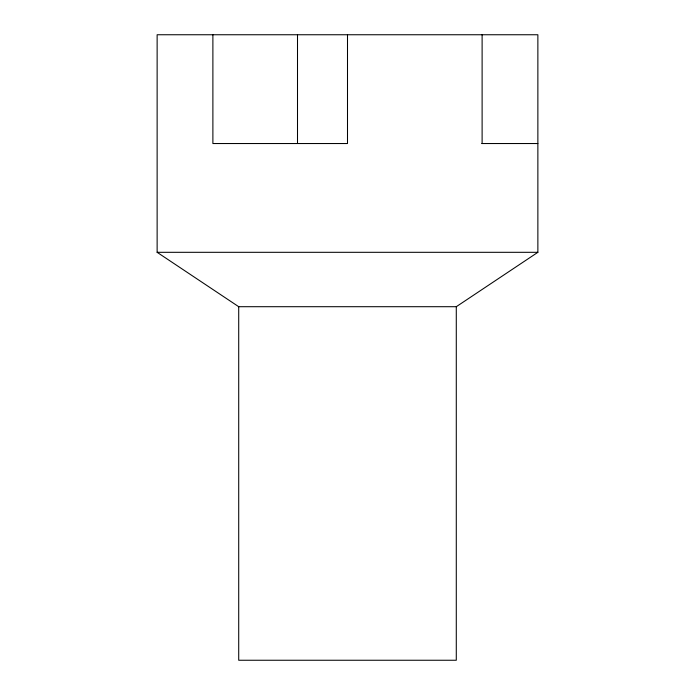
<?xml version="1.0" encoding="UTF-8"?>
<svg xmlns="http://www.w3.org/2000/svg" width="695" height="695" viewBox="0 0 695 695"><rect width="100%" height="100%" fill="white"/><g stroke="black" fill="none" stroke-linecap="round" stroke-linejoin="round"><path stroke-width="1.04" d="M456.285 306.704L537.869 252.311L537.869 34.75L157.131 34.75L157.131 252.311L238.715 306.704L456.285 306.704L456.285 660.25L238.715 660.25L238.715 306.704M481.809 143.535L537.869 143.535M157.131 252.311L537.869 252.311M482.113 34.75L482.113 143.535M347.5 34.75L347.5 143.535L212.887 143.535L212.887 34.75M297.503 34.75L297.503 143.535"/></g></svg>
